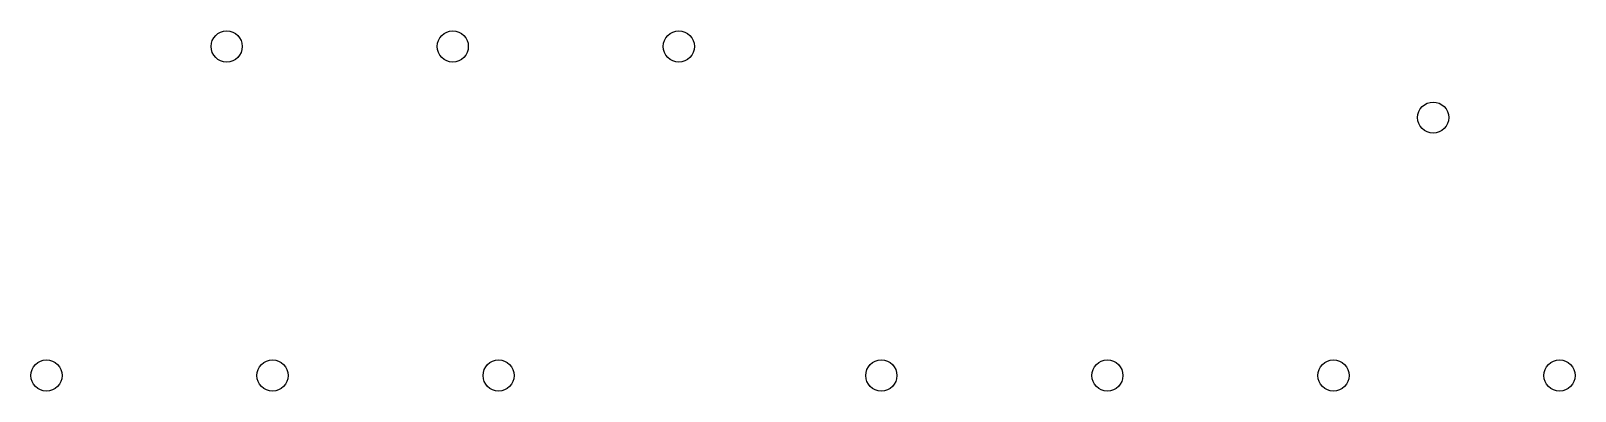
# Model space of a CAD drawing. Extents: x 2.12 to 4.38, y -4.67 to -3.06.
# Drawn here: x 2.99 to 3.673, y -4.672 to -4.513 of the extents above; entities that cross this region are included whole.
import ezdxf

# ---------------------------------------------------------------- set-up
doc = ezdxf.new("R2010")
doc.units = 0
doc.header["$MEASUREMENT"] = 0
doc.layers.add('BLACK', color=7, linetype='CONTINUOUS')

msp = doc.modelspace()

# ---------------------------------------------------------------- linework, layer by layer
at = {"layer": 'BLACK'}
for centre in [(3.07657, -4.51969), (3.07657, -4.51969), (3.17657, -4.51969), (3.17657, -4.51969), (3.27657, -4.51969), (3.27657, -4.51969), (3.61024, -4.55118), (3.61024, -4.55118), (2.99685, -4.66535), (2.99685, -4.66535), (3.09685, -4.66535), (3.09685, -4.66535), (3.19685, -4.66535), (3.19685, -4.66535), (3.36614, -4.66535), (3.36614, -4.66535), (3.46614, -4.66535), (3.46614, -4.66535), (3.56614, -4.66535), (3.56614, -4.66535), (3.66614, -4.66535), (3.66614, -4.66535)]:
    msp.add_circle(centre, 0.00689, dxfattribs=at)

doc.saveas('drawing.dxf')
